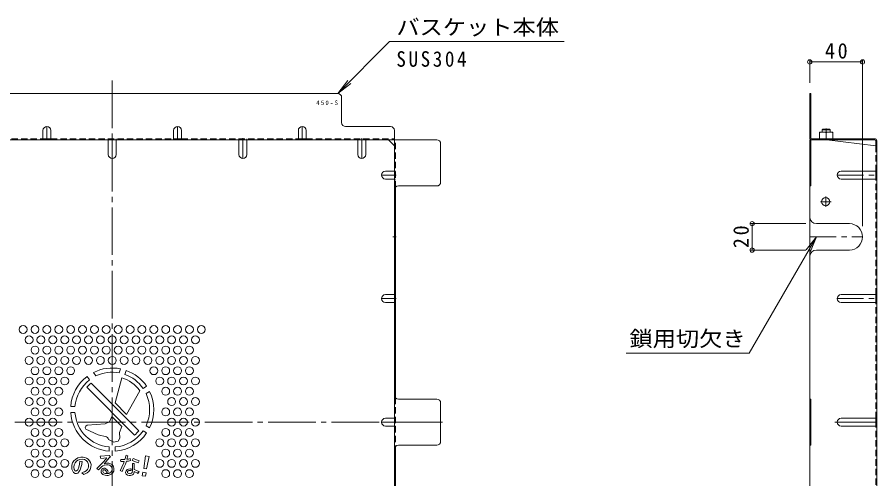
# Model space of a CAD drawing. Units: millimetres at full size, sheet at 1:4; details may follow other scales. Extents: x -887 to 1015, y -780 to 760.
# Drawn here: x 363 to 1014, y 320 to 670 of the extents above; entities that cross this region are included whole.
import ezdxf
from ezdxf.enums import TextEntityAlignment as Align

# ---------------------------------------------------------------- set-up
doc = ezdxf.new("R2010")
doc.units = ezdxf.units.MM
doc.header["$LTSCALE"] = 4
doc.header["$PDMODE"] = 32
doc.header["$PDSIZE"] = 3.2
for name, pattern in [('CHAIN1', [8, 5, -1, 1, -1]), ('CHAIN2', [12, 9, -1, 1, -1]), ('DASHED1', [1.8, 1.2, -0.6])]:
    doc.linetypes.add(name, pattern=pattern)
for name, color, linetype, lineweight in [('A-4_その他', 7, 'Continuous', 9), ('A-5_文字', 7, 'Continuous', 9), ('A-6_寸法', 2, 'Continuous', 9), ('A-7_ハッチ', 2, 'Continuous', 9), ('A-8_記号', 2, 'Continuous', 9), ('A-B_ﾊｯﾁ', 2, 'Continuous', 9), ('A-C_SENKIRI', 3, 'Continuous', 9)]:
    doc.layers.add(name, color=color, linetype=linetype, lineweight=lineweight)
doc.styles.add('ＭＳ ゴシック', font='')
doc.styles.get('ＭＳ ゴシック').set_extended_font_data('MS Gothic')

msp = doc.modelspace()

# ---------------------------------------------------------------- linework, layer by layer
at = {"layer": 'A-4_その他'}
for p, q in [((963.01, 637.078), (963.01, 619.966)), ((963.01, 635.878), (1003.01, 635.878)), ((1003.01, 637.078), (1003.01, 511.458)), ((918.17, 513.458), (960.01, 513.458)), ((919.37, 513.458), (919.37, 493.458)), ((918.17, 493.458), (960.01, 493.458))]:
    msp.add_line(p, q, dxfattribs=at)
for p in [(963.01, 635.878), (1003.01, 635.878), (919.37, 513.458), (919.37, 493.458)]:
    msp.add_point(p, dxfattribs=at)
at = {"layer": 'A-5_文字'}
for p, q in [((644.733, 651.306), (605.392, 611.966)), ((776.939, 651.306), (644.733, 651.306)), ((605.392, 611.966), (613.002, 621.883)), ((605.392, 611.966), (615.309, 619.575)), ((968.01, 503.458), (960.401, 493.541)), ((917.223, 415.492), (823.99, 415.492))]:
    msp.add_line(p, q, dxfattribs=at)
msp.add_lwpolyline([(917.223, 415.492), (968.01, 503.458), (963.227, 491.91)], dxfattribs=at)
at = {"layer": 'A-6_寸法'}
for centre in [(367.093, 433.31), (376.093, 433.31), (385.093, 433.31), (394.093, 433.31), (403.093, 433.31), (412.093, 433.31), (421.093, 433.31), (430.093, 433.31), (439.093, 433.31), (448.093, 433.31), (457.093, 433.31), (466.093, 433.31), (475.093, 433.31), (484.093, 433.31), (493.093, 433.31), (502.093, 433.31), (371.593, 425.516), (380.593, 425.516), (389.593, 425.516), (398.593, 425.516), (407.593, 425.516), (416.593, 425.516), (425.593, 425.516), (434.593, 425.516), (443.593, 425.516), (452.593, 425.516), (461.593, 425.516), (470.593, 425.516), (479.593, 425.516), (488.593, 425.516), (497.593, 425.516), (376.093, 417.722), (385.093, 417.722), (394.093, 417.722), (403.093, 417.722), (412.093, 417.722), (421.093, 417.722), (430.093, 417.722), (439.093, 417.722), (448.093, 417.722), (457.093, 417.722), (466.093, 417.722), (475.093, 417.722), (484.093, 417.722), (493.093, 417.722), (371.593, 409.928), (380.593, 409.928), (389.593, 409.928), (398.593, 409.928), (407.593, 409.928), (416.593, 409.928), (425.593, 409.928), (434.593, 409.928), (443.593, 409.928), (452.593, 409.928), (461.593, 409.928), (470.593, 409.928), (479.593, 409.928), (488.593, 409.928), (497.593, 409.928), (376.093, 402.133), (385.093, 402.133), (394.093, 402.133), (403.093, 402.133), (466.093, 402.133), (475.093, 402.133), (484.093, 402.133), (493.093, 402.133), (371.593, 394.339), (380.593, 394.339), (389.593, 394.339), (398.593, 394.339), (470.593, 394.339), (479.593, 394.339), (488.593, 394.339), (497.593, 394.339), (376.093, 386.545), (385.093, 386.545), (394.093, 386.545), (475.093, 386.545), (484.093, 386.545), (493.093, 386.545), (371.593, 378.751), (380.593, 378.751), (389.593, 378.751), (479.593, 378.751), (488.593, 378.751), (497.593, 378.751), (376.093, 370.956), (385.093, 370.956), (394.093, 370.956), (475.093, 370.956), (484.093, 370.956), (493.093, 370.956), (371.593, 363.162), (380.593, 363.162), (389.593, 363.162), (479.593, 363.162), (488.593, 363.162), (497.593, 363.162), (376.093, 355.368), (385.093, 355.368), (394.093, 355.368), (475.093, 355.368), (484.093, 355.368), (493.093, 355.368), (371.593, 347.574), (380.593, 347.574), (389.593, 347.574), (398.593, 347.574), (470.593, 347.574), (479.593, 347.574), (488.593, 347.574), (497.593, 347.574), (376.093, 339.779), (385.093, 339.779), (394.093, 339.779), (475.093, 339.779), (484.093, 339.779), (493.093, 339.779), (371.593, 331.985), (380.593, 331.985), (389.593, 331.985), (398.593, 331.985), (470.593, 331.985), (479.593, 331.985), (488.593, 331.985), (497.593, 331.985), (376.093, 324.191), (385.093, 324.191), (394.093, 324.191), (475.093, 324.191), (484.093, 324.191), (493.093, 324.191)]:
    msp.add_circle(centre, 3, dxfattribs=at)
at = {"layer": 'A-7_ハッチ', "linetype": 'CHAIN2'}
for p, q in [((434.593, 621.759), (434.593, 104.565)), ((684.75, 363.162), (184.868, 363.162)), ((982.122, 363.163), (1013.81, 363.163))]:
    msp.add_line(p, q, dxfattribs=at)
at = {"layer": 'A-7_ハッチ'}
for p, q in [((605.392, 611.966), (263.794, 611.966)), ((608.392, 589.966), (608.392, 608.966)), ((963.81, 578.432), (963.81, 611.966)), ((645.393, 586.966), (611.392, 586.966)), ((963.01, 586.966), (963.81, 586.966)), ((648.393, 142.359), (648.393, 583.966)), ((188.79, 576.966), (680.397, 576.966)), ((382.093, 577.766), (388.093, 577.766)), ((481.093, 577.766), (487.093, 577.766)), ((575.593, 577.766), (581.593, 577.766)), ((648.393, 572.353), (643.781, 576.966)), ((683.397, 544.965), (683.397, 573.966)), ((963.01, 576.966), (1012.343, 576.966)), ((963.01, 576.966), (963.01, 149.359)), ((963.81, 576.966), (963.81, 541.961)), ((964.477, 577.766), (1012.21, 577.766)), ((976.01, 576.962), (1013.01, 572.35)), ((1013.01, 576.299), (1013.01, 572.35)), ((1013.81, 576.166), (1013.81, 150.159)), ((1013.01, 547.224), (1013.01, 553.224)), ((649.193, 541.009), (649.193, 381.623)), ((651.393, 541.965), (680.397, 541.965)), ((963.01, 541.961), (963.81, 541.961)), ((1013.01, 453.693), (1013.01, 459.693)), ((680.397, 380.663), (651.393, 380.663)), ((963.01, 380.666), (963.81, 380.666)), ((683.397, 348.662), (683.397, 377.663)), ((1013.01, 360.162), (1013.01, 366.162)), ((651.393, 345.662), (680.397, 345.662)), ((649.193, 185.32), (649.193, 344.701))]:
    msp.add_line(p, q, dxfattribs=at)
at = {"layer": 'A-7_ハッチ', "linetype": 'DASHED1'}
for p, q in [((293.593, 577.766), (382.093, 577.766)), ((388.093, 577.766), (481.093, 577.766)), ((431.593, 576.966), (431.593, 577.766)), ((437.593, 576.966), (437.593, 577.766)), ((487.093, 577.766), (575.593, 577.766)), ((530.593, 576.966), (530.593, 577.766)), ((536.593, 576.966), (536.593, 577.766)), ((581.593, 577.766), (648.393, 577.766)), ((620.593, 576.966), (620.593, 577.766)), ((626.593, 576.966), (626.593, 577.766)), ((649.193, 541.009), (649.193, 576.966)), ((1013.01, 553.224), (1013.01, 572.35)), ((648.393, 553.224), (649.193, 553.224)), ((648.393, 547.224), (649.193, 547.224)), ((1013.01, 459.693), (1013.01, 547.224)), ((648.393, 459.693), (649.193, 459.693)), ((648.393, 453.693), (649.193, 453.693)), ((1013.01, 366.162), (1013.01, 453.693)), ((649.193, 381.623), (649.193, 344.701)), ((648.393, 366.162), (649.193, 366.162)), ((648.393, 360.162), (649.193, 360.162)), ((1013.01, 272.631), (1013.01, 360.162))]:
    msp.add_line(p, q, dxfattribs=at)
at = {"layer": 'A-7_ハッチ'}
for points in [[(963.01, 578.566), (963.01, 611.966), (963.81, 611.966)], [(963.01, 345.665), (963.81, 345.665), (963.81, 380.666)]]:
    msp.add_lwpolyline(points, dxfattribs=at)
for centre, radius, start, end in [((605.392, 608.966), 3, 0, 90), ((611.392, 589.966), 3, 180, 270), ((645.393, 583.966), 3, 0, 90), ((680.397, 573.966), 3, 0, 90), ((964.61, 578.566), 1.6, 180, 270), ((964.477, 578.432), 0.667, 180, 270), ((1012.21, 576.166), 1.6, 0, 90), ((1012.343, 576.299), 0.667, 0, 90), ((1013.01, 573.15), 0.8, 270, 0), ((651.393, 538.965), 3, 90, 180), ((680.397, 544.965), 3, 270, 0), ((651.393, 383.663), 3, 180, 270), ((680.397, 377.663), 3, 0, 90), ((651.393, 342.662), 3, 90, 180), ((680.397, 348.662), 3, 270, 0)]:
    msp.add_arc(centre, radius, start, end, dxfattribs=at)
at = {"layer": 'A-8_記号', "linetype": 'CHAIN1'}
for p, q in [((385.093, 576.966), (385.093, 586.966)), ((484.093, 576.966), (484.093, 586.966)), ((578.593, 576.966), (578.593, 586.966)), ((434.593, 576.966), (434.593, 562.816)), ((533.593, 578.166), (533.593, 562.816)), ((623.593, 578.166), (623.593, 562.816)), ((649.593, 550.224), (638.593, 550.224)), ((983.81, 550.224), (1013.81, 550.224)), ((975.11, 526.062), (975.11, 534.062)), ((979.11, 530.062), (971.11, 530.062)), ((647.047, 503.458), (649.593, 503.458)), ((963.01, 503.458), (1003.01, 503.458)), ((649.593, 456.693), (638.593, 456.693)), ((983.81, 456.693), (1013.81, 456.693)), ((651.101, 363.162), (638.593, 363.162))]:
    msp.add_line(p, q, dxfattribs=at)
at = {"layer": 'A-8_記号'}
for p, q in [((382.093, 583.966), (382.093, 576.966)), ((388.093, 583.966), (388.093, 576.966)), ((481.093, 583.966), (481.093, 576.966)), ((487.093, 583.966), (487.093, 576.966)), ((575.593, 583.966), (575.593, 576.966)), ((581.593, 583.966), (581.593, 576.966)), ((431.593, 565.816), (431.593, 576.966)), ((437.593, 565.816), (437.593, 576.966)), ((530.593, 565.816), (530.593, 576.966)), ((536.593, 565.816), (536.593, 576.966)), ((620.593, 565.816), (620.593, 576.966)), ((626.593, 565.816), (626.593, 576.966)), ((641.593, 553.224), (648.393, 553.224)), ((641.593, 547.224), (648.393, 547.224)), ((986.81, 553.224), (1013.81, 553.224)), ((986.81, 547.224), (1013.81, 547.224)), ((649.193, 513.458), (648.393, 513.458)), ((968.01, 513.458), (993.01, 513.458)), ((649.193, 493.458), (648.393, 493.458)), ((968.01, 493.458), (993.01, 493.458)), ((641.593, 459.693), (648.393, 459.693)), ((986.81, 459.693), (1013.81, 459.693)), ((641.593, 453.693), (648.393, 453.693)), ((986.81, 453.693), (1013.81, 453.693)), ((641.593, 366.162), (648.393, 366.162)), ((986.81, 366.162), (1013.81, 366.162)), ((641.593, 360.162), (648.393, 360.162)), ((986.81, 360.162), (1013.81, 360.162))]:
    msp.add_line(p, q, dxfattribs=at)
msp.add_circle((975.11, 530.062), 3.1, dxfattribs=at)
for centre, radius, start, end in [((385.093, 583.966), 3, 0, 180), ((484.093, 583.966), 3, 0, 180), ((578.593, 583.966), 3, 0, 180), ((434.593, 565.816), 3, 180, 0), ((533.593, 565.816), 3, 180, 0), ((623.593, 565.816), 3, 180, 0), ((641.593, 550.224), 3, 90, 270), ((986.81, 550.224), 3, 90, 270), ((968.01, 518.458), 5, 180, 270), ((993.01, 503.458), 10, 270, 90), ((968.01, 488.458), 5, 90, 180), ((641.593, 456.693), 3, 90, 270), ((986.81, 456.693), 3, 90, 270), ((641.593, 363.162), 3, 90, 270), ((986.81, 363.162), 3, 90, 270)]:
    msp.add_arc(centre, radius, start, end, dxfattribs=at)
at = {"layer": 'A-B_ﾊｯﾁ'}
for p, q in [((970.51, 577.762), (970.51, 582.762)), ((980.51, 582.762), (970.51, 582.762)), ((975.51, 577.762), (975.51, 582.329)), ((980.51, 577.762), (980.51, 582.762)), ((980.51, 577.762), (970.51, 577.762))]:
    msp.add_line(p, q, dxfattribs=at)
at = {"layer": 'A-B_ﾊｯﾁ', "color": 3}
for p, q in [((972.51, 584.462), (973.01, 584.962)), ((978.51, 584.462), (972.51, 584.462)), ((972.51, 582.762), (972.51, 584.462)), ((978.01, 584.962), (973.01, 584.962)), ((978.51, 584.462), (978.01, 584.962)), ((978.51, 582.762), (978.51, 584.462))]:
    msp.add_line(p, q, dxfattribs=at)
at = {"layer": 'A-B_ﾊｯﾁ', "linetype": 'CHAIN1'}
msp.add_line((975.51, 585.449), (975.51, 582.387), dxfattribs=at)
at = {"layer": 'A-B_ﾊｯﾁ'}
for centre in [(973.01, 575.329), (978.01, 575.329)]:
    msp.add_arc(centre, 7.433, 70.34633, 109.65366, dxfattribs=at)
at = {"layer": 'A-C_SENKIRI'}
for p, q in [((417.316, 395.139), (415.508, 397.722)), ((420.397, 400.782), (422.225, 398.172)), ((440.862, 403.532), (439.771, 400.535)), ((445.209, 402.319), (444.132, 399.359)), ((418.572, 392.693), (454.624, 356.641)), ((441.829, 396.801), (436.884, 377.911)), ((415.376, 389.652), (451.583, 353.445)), ((455.429, 386.836), (445.442, 369.026)), ((457.943, 388.741), (460.678, 390.32)), ((460.193, 384.844), (462.928, 386.423)), ((436.884, 377.911), (445.442, 369.026)), ((403.174, 374.912), (406.333, 374.912)), ((403.174, 370.412), (406.333, 370.412)), ((434.223, 367.498), (441.956, 359.796)), ((414.543, 360.106), (414.045, 358.974)), ((414.045, 358.974), (414.543, 357.921)), ((415.51, 360.879), (414.543, 360.106)), ((429.241, 361.834), (415.51, 360.879)), ((440.224, 355.38), (441.956, 359.796)), ((462.928, 358.901), (460.193, 360.48)), ((424.057, 353.485), (414.543, 357.921)), ((430.133, 352.101), (424.057, 353.485)), ((440.454, 351.027), (440.224, 355.38)), ((460.678, 355.004), (457.943, 356.583)), ((431.568, 350.835), (431.839, 350.09)), ((432.165, 349.734), (431.839, 350.09)), ((435.732, 348.071), (432.165, 349.734)), ((435.732, 348.071), (439.149, 348.852)), ((439.149, 348.852), (440.454, 351.027)), ((432.343, 344.402), (432.343, 341.243)), ((436.843, 344.402), (436.843, 341.243)), ((409.859, 331.664), (410.159, 333.762)), ((411.915, 333.505), (410.159, 333.762)), ((411.857, 333.049), (411.915, 333.505)), ((428.192, 333.462), (425.285, 330.329)), ((432.206, 337.884), (425.498, 337.332)), ((425.498, 337.332), (425.961, 335.763)), ((425.961, 335.763), (430.488, 336.241)), ((430.488, 336.241), (428.192, 333.462)), ((428.442, 331.719), (432.513, 336.325)), ((433.163, 336.828), (432.206, 337.884)), ((432.513, 336.325), (433.163, 336.828)), ((441.417, 334.797), (440.767, 334.757)), ((440.767, 334.757), (441.01, 333.32)), ((441.01, 333.32), (443.752, 333.408)), ((442.937, 334.846), (441.417, 334.797)), ((444.212, 334.912), (442.937, 334.846)), ((443.752, 333.408), (443.023, 331.506)), ((445.03, 338.23), (444.212, 334.912)), ((444.615, 331.462), (445.3, 333.519)), ((446.403, 337.773), (445.03, 338.23)), ((445.3, 333.519), (446.795, 333.751)), ((445.651, 335.043), (446.403, 337.773)), ((446.877, 335.271), (445.651, 335.043)), ((446.795, 333.751), (448.413, 334.078)), ((448.054, 335.582), (446.877, 335.271)), ((448.413, 334.078), (448.054, 335.582)), ((450.357, 335.57), (449.812, 334.146)), ((449.812, 334.146), (454.365, 332.406)), ((454.963, 333.918), (450.357, 335.57)), ((454.365, 332.406), (454.963, 333.918)), ((459.833, 337.712), (458.534, 328.058)), ((462.6, 337.224), (459.833, 337.712)), ((409.29, 329.096), (408.469, 327.166)), ((409.821, 331.453), (409.29, 329.096)), ((425.285, 330.329), (423.015, 328.006)), ((423.015, 328.006), (424.169, 326.997)), ((424.169, 326.997), (426.532, 329.413)), ((426.357, 327.03), (426.154, 326.217)), ((426.154, 326.217), (426.301, 325.133)), ((426.775, 327.55), (426.357, 327.03)), ((426.532, 329.413), (427.448, 330.09)), ((427.453, 328.081), (426.775, 327.55)), ((427.442, 326.285), (427.656, 326.748)), ((427.442, 325.765), (427.442, 326.285)), ((427.634, 325.291), (427.442, 325.765)), ((427.448, 330.09), (428.776, 330.621)), ((428.108, 328.227), (427.453, 328.081)), ((427.656, 326.748), (428.017, 326.996)), ((428.017, 326.996), (428.503, 327.075)), ((428.977, 328.25), (428.108, 328.227)), ((429.578, 331.957), (428.442, 331.719)), ((428.503, 327.075), (429.056, 326.996)), ((428.776, 330.621), (430.196, 330.794)), ((429.757, 327.934), (428.977, 328.25)), ((429.056, 326.996), (429.519, 326.658)), ((429.519, 326.658), (429.926, 326.036)), ((430.216, 332.042), (429.578, 331.957)), ((430.502, 327.426), (429.757, 327.934)), ((429.926, 326.036), (430.186, 325.336)), ((430.196, 330.794), (431.404, 330.781)), ((430.917, 332.052), (430.216, 332.042)), ((431.236, 326.308), (430.502, 327.426)), ((431.894, 332.01), (430.917, 332.052)), ((431.555, 325.311), (431.236, 326.308)), ((431.404, 330.781), (432.466, 330.568)), ((432.84, 331.818), (431.894, 332.01)), ((432.466, 330.568), (433.249, 330.197)), ((433.774, 331.447), (432.84, 331.818)), ((433.249, 330.197), (433.847, 329.546)), ((434.049, 325.863), (433.571, 325.267)), ((434.476, 331), (433.774, 331.447)), ((433.847, 329.546), (434.266, 328.706)), ((434.348, 326.66), (434.049, 325.863)), ((434.266, 328.706), (434.429, 327.638)), ((434.429, 327.638), (434.348, 326.66)), ((435.187, 330.161), (434.476, 331)), ((435.623, 329.333), (435.187, 330.161)), ((435.347, 325.246), (435.731, 326.195)), ((435.866, 328.25), (435.623, 329.333)), ((435.731, 326.195), (435.9, 327.279)), ((435.9, 327.279), (435.866, 328.25)), ((441.541, 328.3), (440.634, 326.597)), ((440.634, 326.597), (442.005, 325.912)), ((442.226, 329.737), (441.541, 328.3)), ((442.005, 325.912), (443.487, 328.853)), ((443.023, 331.506), (442.226, 329.737)), ((443.487, 328.853), (444.615, 331.462)), ((445.028, 326.422), (444.755, 325.018)), ((445.815, 327.26), (445.028, 326.422)), ((446.877, 327.685), (445.815, 327.26)), ((446.185, 325.699), (446.146, 325.184)), ((446.316, 325.979), (446.185, 325.699)), ((446.57, 326.221), (446.316, 325.979)), ((447.15, 326.499), (446.57, 326.221)), ((448.329, 327.808), (446.877, 327.685)), ((447.911, 326.584), (447.15, 326.499)), ((448.876, 327.737), (448.329, 327.808)), ((449.769, 325.456), (449.866, 325.981)), ((449.882, 327.607), (449.856, 326.306)), ((449.866, 325.981), (449.856, 326.306)), ((451.231, 331.843), (449.882, 331.752)), ((449.882, 331.752), (449.882, 327.607)), ((451.175, 325.26), (451.264, 325.739)), ((451.276, 327.251), (451.231, 331.843)), ((451.264, 325.739), (452.171, 325.411)), ((452.561, 326.797), (451.276, 327.251)), ((453.544, 326.394), (452.561, 326.797)), ((454.879, 325.764), (453.544, 326.394)), ((454.01, 324.416), (454.879, 325.764)), ((426.301, 325.133), (426.832, 324.23)), ((426.832, 324.23), (427.453, 323.665)), ((427.453, 323.665), (428.209, 323.258)), ((428.085, 324.749), (427.634, 325.291)), ((428.492, 324.467), (428.085, 324.749)), ((428.209, 323.258), (429.294, 322.965)), ((429.147, 324.252), (428.492, 324.467)), ((429.542, 324.207), (429.147, 324.252)), ((429.294, 322.965), (430.434, 322.886)), ((430.602, 324.212), (429.542, 324.207)), ((430.186, 325.336), (430.226, 325.111)), ((431.555, 325.311), (430.226, 325.111)), ((430.434, 322.886), (431.405, 322.908)), ((432.027, 324.427), (430.602, 324.212)), ((431.405, 322.908), (432.772, 323.225)), ((432.809, 324.7), (432.027, 324.427)), ((432.772, 323.225), (433.901, 323.789)), ((433.571, 325.267), (432.809, 324.7)), ((433.901, 323.789), (434.861, 324.568)), ((434.861, 324.568), (435.347, 325.246)), ((444.755, 325.018), (445.145, 323.809)), ((445.145, 323.809), (446.12, 323.069)), ((446.12, 323.069), (447.406, 322.796)), ((446.146, 325.184), (446.263, 324.796)), ((446.263, 324.796), (446.544, 324.485)), ((446.544, 324.485), (447.049, 324.252)), ((447.049, 324.252), (447.447, 324.194)), ((447.406, 322.796), (448.429, 322.803)), ((447.447, 324.194), (448.127, 324.155)), ((448.127, 324.155), (448.691, 324.252)), ((448.429, 322.803), (449.159, 322.917)), ((448.691, 324.252), (449.225, 324.524)), ((449.159, 322.917), (449.953, 323.295)), ((449.225, 324.524), (449.584, 324.981)), ((449.584, 324.981), (449.769, 325.456)), ((449.953, 323.295), (450.608, 323.9)), ((450.608, 323.9), (450.999, 324.643)), ((450.999, 324.643), (451.175, 325.26)), ((452.171, 325.411), (453.468, 324.769)), ((453.468, 324.769), (454.01, 324.416)), ((457.745, 325.207), (457.292, 322.639)), ((457.292, 322.639), (459.781, 322.2)), ((460.234, 324.768), (457.745, 325.207)), ((459.781, 322.2), (460.234, 324.768))]:
    msp.add_line(p, q, dxfattribs=at)
for points in [[(429.241, 361.834), (432.648, 363.485), (434.223, 367.498)], [(405.572, 333.846), (404.547, 332.32), (404.023, 330.635), (403.887, 329.291), (404.046, 327.629), (404.684, 326.081), (405.299, 325.124), (406.597, 324.35), (407.507, 324.327), (408.441, 324.669), (409.397, 325.466), (410.126, 326.627), (410.513, 327.766), (411.082, 329.61), (411.47, 331.022), (411.606, 331.978), (411.857, 333.049)], [(408.469, 327.166), (407.56, 326.279), (406.917, 326.146), (406.429, 326.434), (405.741, 327.41), (405.434, 329.143), (405.71, 330.859), (406.446, 332.33), (407.426, 333.525), (408.59, 334.383), (410.091, 335.026), (411.715, 335.21), (413.615, 334.873), (414.932, 334.199), (415.943, 333.035), (416.434, 331.932), (416.679, 330.767), (416.617, 329.327), (416.28, 328.255), (415.76, 327.305), (414.81, 326.417), (413.492, 325.589), (412.573, 325.222), (411.685, 324.915), (413.094, 323.445), (415.606, 324.762), (416.893, 325.926), (417.782, 327.213), (418.394, 329.021), (418.517, 331.012), (418.149, 332.606), (417.383, 333.923), (416.342, 335.03), (415.204, 335.827), (413.952, 336.328), (412.563, 336.601), (410.786, 336.624), (408.6, 336.054), (406.87, 335.007), (405.572, 333.846)], [(458.534, 328.058), (460.459, 327.719), (462.6, 337.224)], [(448.876, 327.737), (448.852, 326.51), (447.911, 326.584)]]:
    msp.add_lwpolyline(points, dxfattribs=at)
for centre, radius, start, end in [((434.593, 372.662), 31.5, 78.52075, 116.78679), ((434.593, 372.662), 31.5, 127.29244, 175.90396), ((434.593, 372.662), 28.35, 79.47578, 115.8668), ((434.593, 372.662), 28.35, 34.55207, 70.33808), ((434.593, 372.662), 31.5, 34.09604, 70.30427), ((434.593, 372.662), 28.35, 127.54732, 175.44793), ((434.593, 372.662), 25.65, 128.65434, 138.52038), ((434.593, 372.662), 25.2, 34.22699, 73.31452), ((434.593, 372.662), 28.35, 334.55207, 25.44793), ((434.593, 372.662), 31.5, 334.09604, 25.90396), ((434.593, 372.662), 31.5, 184.09604, 265.90396), ((434.593, 372.662), 28.35, 184.55207, 265.44793), ((429.689, 350.151), 2, 20, 77.17135), ((434.593, 372.662), 28.35, 274.55207, 325.44793), ((434.593, 372.662), 31.5, 274.09604, 325.90396), ((434.593, 372.662), 25.65, 311.47962, 321.34566), ((407.187, 332.046), 2.7, 347.30733, 351.8699)]:
    msp.add_arc(centre, radius, start, end, dxfattribs=at)

# ---------------------------------------------------------------- texts
at = {"layer": 'A-4_その他', "color": 2, "insert": (974.51, 638.278), "char_height": 11.73, "attachment_point": 7, "style": 'ＭＳ ゴシック'}
msp.add_mtext('\\T1.27;\\W0.95;40', dxfattribs=at)
at = {"layer": 'A-4_その他', "color": 2, "insert": (916.97, 494.958), "char_height": 11.73, "attachment_point": 7, "rotation": 90, "style": 'ＭＳ ゴシック'}
msp.add_mtext('\\T1.27;\\W0.95;20', dxfattribs=at)
at = {"layer": 'A-5_文字', "color": 2, "style": 'ＭＳ ゴシック', "width": 1.1}
for s, p in [('バスケット本体', (649.858, 652.806)), ('鎖用切欠き', (826.438, 416.992))]:
    msp.add_text(s, height=11.73, dxfattribs=at).set_placement(p, align=Align.BOTTOM_LEFT)
at = {"layer": 'A-5_文字', "color": 2, "insert": (649.858, 632.066), "char_height": 11.73, "attachment_point": 7, "style": 'ＭＳ ゴシック'}
msp.add_mtext('\\T1.28;\\W0.9;SUS304', dxfattribs=at)
at = {"layer": 'A-5_文字', "color": 6, "insert": (589.152, 603.166), "char_height": 3.519, "attachment_point": 7, "style": 'ＭＳ ゴシック'}
msp.add_mtext('\\T1.34;\\W0.9;450-S', dxfattribs=at)

doc.saveas('drawing.dxf')
